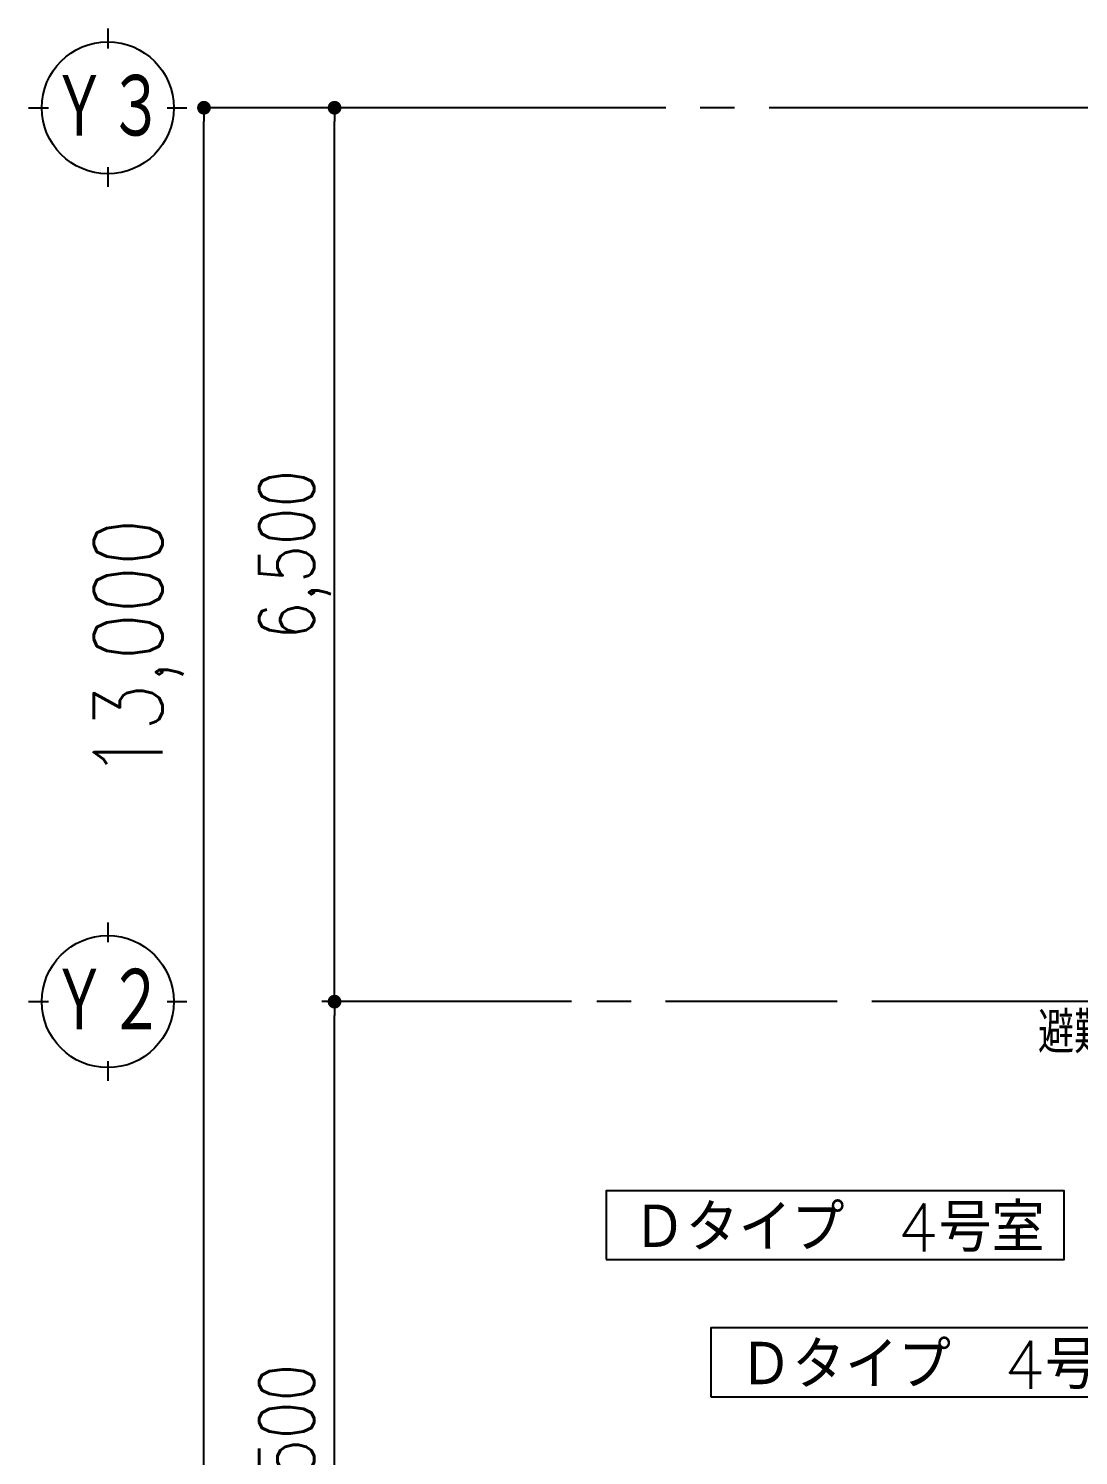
# Model space of a CAD drawing. Header units: millimetres. Extents: x 15495 to 166182, y -39946 to 18307.
# Drawn here: x 19597 to 27236, y 3131 to 13507 of the extents above; entities that cross this region are included whole.
import ezdxf
from ezdxf.enums import TextEntityAlignment as Align

# ---------------------------------------------------------------- set-up
doc = ezdxf.new("R2010")
doc.units = ezdxf.units.MM
doc.header["$LTSCALE"] = 1000
doc.linetypes.add('CENTER', pattern=[2, 1.25, -0.25, 0.25, -0.25])
doc.layers.get('0').update_dxf_attribs({"linetype": 'CONTINUOUS'})
for name, color, linetype in [('SF-E_DIM-100', 3, 'CONTINUOUS'), ('SF-E_GRID-100', 1, 'CENTER'), ('SF-E_GRID-50', 1, 'CENTER'), ('SF-E_TEXT-100', 3, 'CONTINUOUS'), ('SF-E_TEXT-50', 3, 'CONTINUOUS')]:
    doc.layers.add(name, color=color, linetype=linetype)
doc.styles.add('DIM', font='romans.shx', dxfattribs={"width": 0.8, "bigfont": 'bigfont.shx'})
doc.styles.add('ROOM', font='romans.shx', dxfattribs={"width": 0.8, "bigfont": 'bigfont.shx'})
doc.styles.get("Standard").update_dxf_attribs({"font": 'txt.shx', "bigfont": 'bigfont.shx'})
doc.dimstyles.new('DIM100_4_3', dxfattribs={"dimscale": 100, "dimtxt": 4, "dimasz": 1, "dimexe": 0, "dimexo": 1, "dimgap": 0.5, "dimtad": 1, "dimdec": 1, "dimdsep": 46, "dimlunit": 6, "dimtxsty": 'DIM', "dimblk1": 'DOT', "dimblk2": 'DOT', "dimsah": 1, "dimcen": 1, "dimclrd": 256, "dimclre": 256, "dimclrt": 256, "dimadec": 0, "dimazin": 0, "dimtfac": 1, "dimtdec": 1, "dimtix": 1, "dimtmove": 2, "dimatfit": 3, "dimldrblk": 'DOT', "dimfxl": 1, "dimtvp": 0.833333, "dimtolj": 1, "dimarcsym": 0})
doc.dimstyles.new('DIM100_5_3', dxfattribs={"dimscale": 100, "dimtxt": 5, "dimasz": 1, "dimexe": 0, "dimexo": 1, "dimgap": 0.5, "dimtad": 1, "dimdec": 1, "dimdsep": 46, "dimlunit": 6, "dimtxsty": 'DIM', "dimblk1": 'DOT', "dimblk2": 'DOT', "dimsah": 1, "dimcen": 1, "dimclrd": 256, "dimclre": 256, "dimclrt": 256, "dimadec": 0, "dimazin": 0, "dimtfac": 1, "dimtdec": 1, "dimtix": 1, "dimtmove": 2, "dimatfit": 3, "dimldrblk": 'DOT', "dimfxl": 1, "dimtvp": 0.833333, "dimtolj": 1, "dimarcsym": 0})

# ---------------------------------------------------------------- blocks, each defined once
blk = doc.blocks.new('DOT')
at = {"color": 0, "linetype": 'ByBlock'}
blk.add_line((-0.5, 0), (-1, 0), dxfattribs=at)
at = {"color": 0, "linetype": 'ByBlock', "const_width": 0.5}
blk.add_lwpolyline([(-0.25, 0, 1), (0.25, 0, 1)], format="xyb", close=True, dxfattribs=at)
blk = doc.blocks.new('*D448')
at = {"layer": 'SF-E_DIM-100', "lineweight": -2}
for p, q in [((23546, 12931), (21823, 12931)), ((21823, 6531), (21823, 12831)), ((23546, 6431), (21823, 6431))]:
    blk.add_line(p, q, dxfattribs=at)
at = {"layer": 'SF-E_DIM-100', "lineweight": -2, "xscale": 100, "yscale": 100, "zscale": 100}
for p, rotation in [((21823, 12931), 90), ((21823, 6431), 270)]:
    blk.add_blockref('DOT', p, dxfattribs=dict(at, rotation=rotation))
at = {"layer": 'SF-E_DIM-100', "insert": (21535, 9681), "char_height": 400, "attachment_point": 5, "rotation": 90, "style": 'DIM'}
blk.add_mtext('\\A1;6,500', dxfattribs=at)
blk = doc.blocks.new('_DOT')
at = {"color": 0, "linetype": 'ByBlock'}
blk.add_line((-0.5, 0), (-1, 0), dxfattribs=at)
at = {"color": 0, "linetype": 'ByBlock', "const_width": 0.5}
blk.add_lwpolyline([(-0.25, 0, 1), (0.25, 0, 1)], format="xyb", close=True, dxfattribs=at)
blk = doc.blocks.new('*D447')
at = {"layer": 'SF-E_DIM-100', "lineweight": -2}
for p, q in [((23295, 12931), (20873, 12931)), ((20873, 31), (20873, 12831)), ((23295, -69), (20873, -69))]:
    blk.add_line(p, q, dxfattribs=at)
at = {"layer": 'SF-E_DIM-100', "lineweight": -2, "xscale": 100, "yscale": 100, "zscale": 100}
for p, rotation in [((20873, 12931), 90), ((20873, -69), 270)]:
    blk.add_blockref('DOT', p, dxfattribs=dict(at, rotation=rotation))
at = {"layer": 'SF-E_DIM-100', "insert": (20397, 8999), "char_height": 500, "attachment_point": 5, "rotation": 90, "style": 'DIM'}
blk.add_mtext('\\A1;13,000', dxfattribs=at)
blk = doc.blocks.new('*D468')
at = {"layer": 'SF-E_DIM-100', "lineweight": -2}
for p, q in [((23546, 6431), (21823, 6431)), ((21823, 31), (21823, 6331)), ((23546, -69), (21823, -69))]:
    blk.add_line(p, q, dxfattribs=at)
at = {"layer": 'SF-E_DIM-100', "lineweight": -2, "xscale": 100, "yscale": 100, "zscale": 100}
for p, rotation in [((21823, 6431), 90), ((21823, -69), 270)]:
    blk.add_blockref('DOT', p, dxfattribs=dict(at, rotation=rotation))
at = {"layer": 'SF-E_DIM-100', "insert": (21535, 3181), "char_height": 400, "attachment_point": 5, "rotation": 90, "style": 'DIM'}
blk.add_mtext('\\A1;6,500', dxfattribs=at)
blk = doc.blocks.new('SF-BLOCK_50')
at = {"layer": 'SF-E_GRID-50'}
for p, q in [((31351.03, 13000), (-4082.3, 13000)), ((30651.03, 6500), (-4082.3, 6500))]:
    blk.add_line(p, q, dxfattribs=at)
at = {"layer": 'SF-E_TEXT-50'}
blk.add_lwpolyline([(-5480.22, 3627.12), (-2061.01, 3627.12), (-2061.01, 4127.12), (-5480.22, 4127.12)], close=True, dxfattribs=at)
blk.add_text('Ｄタイプ\u30004号室', height=350, dxfattribs=at).set_placement((-3775.09, 3877.12), align=Align.MIDDLE)
blk = doc.blocks.new('SF-BLOCK_100')
at = {"layer": 'SF-E_GRID-100', "color": 3, "linetype": 'Continuous'}
for p, q in [((-9867.99, 13576), (-9867.99, 13432)), ((-10443.99, 13000), (-10299.99, 13000)), ((-9436, 13000), (-9292, 13000)), ((-9867.99, 12568), (-9867.99, 12424)), ((-9867.99, 7076), (-9867.99, 6932)), ((-10443.99, 6500), (-10299.99, 6500)), ((-9436, 6500), (-9292, 6500)), ((-9867.99, 6068), (-9867.99, 5924))]:
    blk.add_line(p, q, dxfattribs=at)
at = {"layer": 'SF-E_GRID-100'}
for p, q in [((34193.36, 13000), (-9114.95, 13000)), ((33440.32, 6500), (-8467.99, 6500))]:
    blk.add_line(p, q, dxfattribs=at)
at = {"layer": 'SF-E_GRID-100', "color": 3, "linetype": 'Continuous'}
for centre in [(-9867.99, 13000), (-9867.99, 6500)]:
    blk.add_circle(centre, 480, dxfattribs=at)
at = {"layer": 'SF-E_TEXT-100'}
blk.add_lwpolyline([(-6240.74, 4625), (-2910, 4625), (-2910, 5125), (-6240.74, 5125)], close=True, dxfattribs=at)
at = {"layer": 'SF-E_GRID-100', "color": 3, "linetype": 'Continuous', "width": 0.75}
for s, p in [('Ｙ３', (-9867.99, 13000)), ('Ｙ２', (-9867.99, 6500))]:
    blk.add_text(s, height=500, dxfattribs=at).set_placement(p, align=Align.MIDDLE)
at = {"layer": 'SF-E_TEXT-100', "style": 'ROOM', "width": 0.8}
blk.add_text('避難はしご', height=300, dxfattribs=at).set_placement((-3099.89, 6125.68))
at = {"layer": 'SF-E_TEXT-100'}
blk.add_text('Ｄタイプ\u30004号室', height=350, dxfattribs=at).set_placement((-4550.1, 4875), align=Align.MIDDLE)
at = {"layer": 'SF-E_DIM-100'}
dim = blk.add_linear_dim(base=(-9167.99, 13000), p1=(-6645.25, 0), p2=(-6645.25, 13000), angle=90, dimstyle='DIM100_5_3', dxfattribs=at)
dim.commit()
dim.dimension.update_dxf_attribs({"geometry": '*D447', "text_midpoint": (-9643.7, 9067.95), "dimtype": 128, "insert": (-30040.71, 69)})
for base, p1, p2, picture, middle in [((-8217.82, 13000), (-6395.07, 6500), (-6395.07, 13000), '*D448', (-8505.91, 9750)), ((-8217.82, 6500), (-6395.07, 0), (-6395.07, 6500), '*D468', (-8505.91, 3250))]:
    dim = blk.add_linear_dim(base=base, p1=p1, p2=p2, angle=90, dimstyle='DIM100_4_3', dxfattribs=at)
    dim.commit()
    dim.dimension.update_dxf_attribs({"geometry": picture, "text_midpoint": middle, "insert": (-30040.71, 69)})

msp = doc.modelspace()

# ---------------------------------------------------------------- block references
for name in ['SF-BLOCK_100', 'SF-BLOCK_50']:
    msp.add_blockref(name, (30041, -69))

doc.saveas('drawing.dxf')
